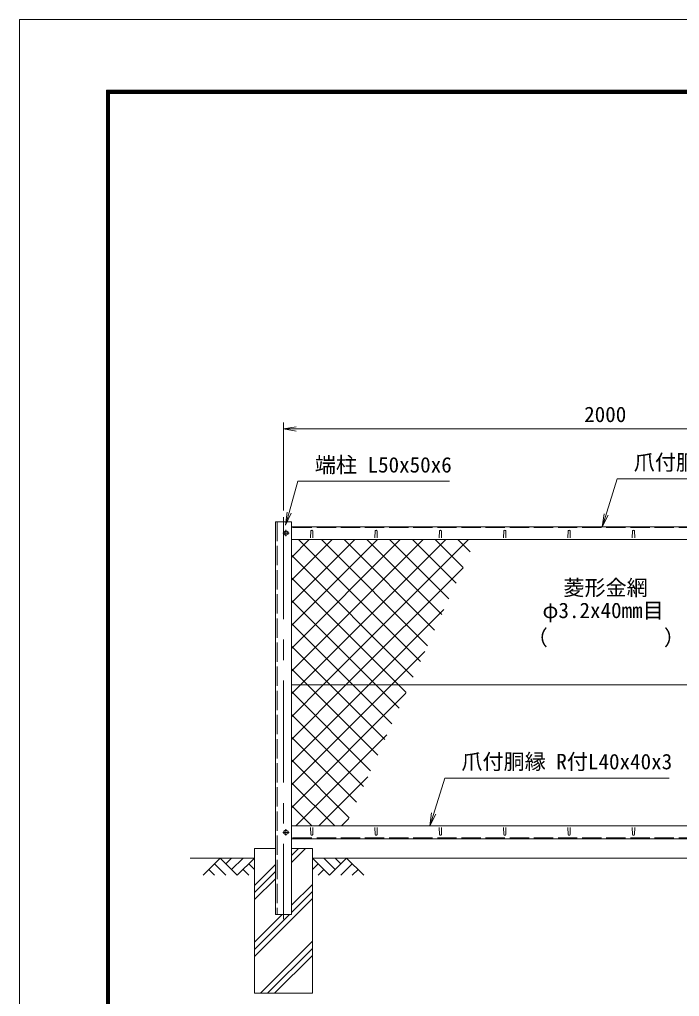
# Model space of a CAD drawing. Units: millimetres, scale not verified. Extents: x -4200 to 4200, y -2970 to 2970.
# Drawn here: x -4200 to -2149, y -66 to 2970 of the extents above; entities that cross this region are included whole.
import ezdxf
from ezdxf.enums import TextEntityAlignment as Align

# ---------------------------------------------------------------- set-up
doc = ezdxf.new("R2010")
doc.units = ezdxf.units.MM
doc.header["$LTSCALE"] = 10
doc.linetypes.add('DASHED', pattern=[7.5, 6, -1.5])
doc.linetypes.add('USER1', pattern=[50.8, 31.75, -6.35, 6.35, -6.35])
for name, color, linetype, lineweight in [('0-0_D-STR1', 1, 'Continuous', 18), ('0-1_D-BMK', 2, 'USER1', 13), ('0-2_D-STR-DIM', 7, 'Continuous', 13), ('0-3_D-STR3', 3, 'Continuous', 13), ('0-4_D-BGD', 7, 'Continuous', 18), ('0-5_D-STR4', 7, 'Continuous', 18), ('0-6_D-DCR-HCH', 7, 'Continuous', 13), ('0-7_D-STR-TXT', 7, 'Continuous', 13), ('0-8_0', 7, 'Continuous', 18), ('0-A_D-STR2', 7, 'Continuous', 13), ('0-B_D-TTL', 7, 'Continuous', 18)]:
    doc.layers.add(name, color=color, linetype=linetype, lineweight=lineweight)
doc.styles.add('ＭＳ ゴシック', font='')
doc.styles.get('ＭＳ ゴシック').set_extended_font_data('MS Gothic')

# ---------------------------------------------------------------- blocks, each defined once
blk = doc.blocks.new('_Open')
at = {"layer": '0-8_0'}
blk.add_line((-10, 1.667), (0, 0), dxfattribs=at)
blk.add_lwpolyline([(-10, -1.667), (0, 0), (-10, 0)], dxfattribs=at)

msp = doc.modelspace()

# ---------------------------------------------------------------- linework, layer by layer
at = {"layer": '0-0_D-STR1'}
for p, q in [((-3404.97, 1408.92), (-3404.97, 188.92)), ((-3354.97, 1408.92), (-3404.97, 1408.92)), ((-3354.97, 188.92), (-3354.97, 1408.92)), ((-1416.47, 1393.92), (-3354.97, 1393.92)), ((-3294.97, 1380.79), (-3295.72, 1359.29)), ((-3288.97, 1380.79), (-3288.22, 1359.29)), ((-3094.97, 1380.79), (-3095.72, 1359.29)), ((-3088.97, 1380.79), (-3088.22, 1359.29)), ((-2894.97, 1380.79), (-2895.72, 1359.29)), ((-2888.97, 1380.79), (-2888.22, 1359.29)), ((-2694.97, 1380.79), (-2695.72, 1359.29)), ((-2688.97, 1380.79), (-2688.22, 1359.29)), ((-2494.97, 1380.79), (-2495.72, 1359.29)), ((-2488.97, 1380.79), (-2488.22, 1359.29)), ((-2294.97, 1380.79), (-2295.72, 1359.29)), ((-2288.97, 1380.79), (-2288.22, 1359.29)), ((-3354.97, 1353.92), (-1416.47, 1353.92)), ((-3354.97, 463.92), (-1416.47, 463.92)), ((-3294.97, 437.05), (-3295.72, 458.55)), ((-3288.97, 437.05), (-3288.22, 458.55)), ((-3094.97, 437.05), (-3095.72, 458.55)), ((-3088.97, 437.05), (-3088.22, 458.55)), ((-2894.97, 437.05), (-2895.72, 458.55)), ((-2888.97, 437.05), (-2888.22, 458.55)), ((-2694.97, 437.05), (-2695.72, 458.55)), ((-2688.97, 437.05), (-2688.22, 458.55)), ((-2494.97, 437.05), (-2495.72, 458.55)), ((-2488.97, 437.05), (-2488.22, 458.55)), ((-2294.97, 437.05), (-2295.72, 458.55)), ((-2288.97, 437.05), (-2288.22, 458.55)), ((-1416.47, 423.92), (-3354.97, 423.92)), ((-3404.97, 188.92), (-3354.97, 188.92))]:
    msp.add_line(p, q, dxfattribs=at)
at = {"layer": '0-0_D-STR1', "linetype": 'DASHED'}
for p, q in [((-3398.97, 1408.92), (-3398.97, 188.92)), ((-1416.47, 1390.92), (-3354.97, 1390.92)), ((-1416.47, 426.92), (-3354.97, 426.92))]:
    msp.add_line(p, q, dxfattribs=at)
at = {"layer": '0-0_D-STR1'}
for centre, start, end in [((-3291.97, 1379.54), 22.61986, 157.38014), ((-3091.97, 1379.54), 22.61986, 157.38014), ((-2891.97, 1379.54), 22.61986, 157.38014), ((-2691.97, 1379.54), 22.61986, 157.38014), ((-2491.97, 1379.54), 22.61986, 157.38014), ((-2291.97, 1379.54), 22.61986, 157.38014), ((-3291.97, 438.3), 202.61986, 337.38014), ((-3091.97, 438.3), 202.61986, 337.38014), ((-2891.97, 438.3), 202.61986, 337.38014), ((-2691.97, 438.3), 202.61986, 337.38014), ((-2491.97, 438.3), 202.61986, 337.38014), ((-2291.97, 438.3), 202.61986, 337.38014)]:
    msp.add_arc(centre, 3.25, start, end, dxfattribs=at)
at = {"layer": '0-1_D-BMK'}
for p, q in [((-3379.97, 1423.92), (-3379.97, 173.92)), ((-3361.97, 1373.92), (-3381.97, 1373.92)), ((-3371.97, 1383.92), (-3371.97, 1363.92)), ((-3361.97, 443.92), (-3381.97, 443.92)), ((-3371.97, 453.92), (-3371.97, 433.92))]:
    msp.add_line(p, q, dxfattribs=at)
at = {"layer": '0-2_D-STR-DIM'}
for p, q in [((-3379.97, 1443.92), (-3379.97, 1717.7)), ((-3379.97, 1697.7), (-1379.97, 1697.7))]:
    msp.add_line(p, q, dxfattribs=at)
at = {"layer": '0-3_D-STR3'}
msp.add_line((-1416.47, 902.17), (-3354.97, 902.17), dxfattribs=at)
for points in [[(-3365.47, 1377.67), (-3371.97, 1381.42), (-3378.47, 1377.67), (-3378.47, 1370.16), (-3371.97, 1366.41), (-3365.47, 1370.16)], [(-3365.47, 447.67), (-3371.97, 451.42), (-3378.47, 447.67), (-3378.47, 440.16), (-3371.97, 436.41), (-3365.47, 440.16)]]:
    msp.add_lwpolyline(points, close=True, dxfattribs=at)
for centre in [(-3371.97, 1373.92), (-3371.97, 443.92)]:
    msp.add_circle(centre, 6.25, dxfattribs=at)
at = {"layer": '0-4_D-BGD'}
for p, q in [((-3469.97, 363.92), (-3669.97, 363.92)), ((-1469.97, 363.92), (-3289.97, 363.92))]:
    msp.add_line(p, q, dxfattribs=at)
at = {"layer": '0-5_D-STR4'}
for p, q in [((-3469.97, 393.92), (-3469.97, -56.08)), ((-3404.97, 393.92), (-3469.97, 393.92)), ((-3289.97, 393.92), (-3354.97, 393.92)), ((-3289.97, 393.92), (-3289.97, -56.08)), ((-3289.97, -56.08), (-3469.97, -56.08))]:
    msp.add_line(p, q, dxfattribs=at)
at = {"layer": '0-6_D-DCR-HCH'}
for p, q in [((-3354.97, 349.9), (-3310.96, 393.92)), ((-3354.97, 372), (-3333.05, 393.92)), ((-3576.4, 363.92), (-3629.61, 310.71)), ((-3594.14, 346.18), (-3558.5, 310.71)), ((-3576.4, 363.92), (-3523.19, 310.71)), ((-3558.66, 346.18), (-3540.92, 363.92)), ((-3540.92, 328.44), (-3505.45, 363.92)), ((-3523.19, 310.71), (-3469.97, 363.92)), ((-3487.71, 346.18), (-3469.97, 328.52)), ((-3469.97, 279.09), (-3404.97, 344.09)), ((-3236.76, 310.71), (-3289.97, 363.92)), ((-3272.24, 346.18), (-3289.97, 328.52)), ((-3219.03, 328.44), (-3254.5, 363.92)), ((-3183.55, 363.92), (-3236.76, 310.71)), ((-3201.2, 346.09), (-3219.03, 363.92)), ((-3165.81, 346.18), (-3201.45, 310.71)), ((-3183.55, 363.92), (-3130.34, 310.71)), ((-3611.87, 328.44), (-3594.05, 310.71)), ((-3505.45, 328.44), (-3487.63, 310.71)), ((-3469.97, 257), (-3404.97, 322)), ((-3254.5, 328.44), (-3272.32, 310.71)), ((-3148.08, 328.44), (-3165.89, 310.71)), ((-3469.97, 234.9), (-3404.97, 299.9)), ((-3354.97, 217.32), (-3289.97, 282.32)), ((-3354.97, 195.22), (-3289.97, 260.22)), ((-3469.97, 58.12), (-3289.97, 238.12)), ((-3469.97, 80.22), (-3361.28, 188.92)), ((-3469.97, 102.32), (-3383.37, 188.92)), ((-3451.6, -56.08), (-3289.97, 105.54)), ((-3429.5, -56.08), (-3289.97, 83.44)), ((-3407.4, -56.08), (-3289.97, 61.35))]:
    msp.add_line(p, q, dxfattribs=at)
at = {"layer": '0-7_D-STR-TXT'}
for points in [[(-2863.62, 1535.21), (-3334.59, 1535.21), (-3372.68, 1400.94)], [(-1645.07, 1542.79), (-2342.95, 1542.79), (-2388.31, 1395.83)], [(-2180.85, 612.79), (-2878.73, 612.79), (-2924.09, 465.83)]]:
    msp.add_lwpolyline(points, dxfattribs=at)
at = {"layer": '0-A_D-STR2'}
for p, q in [((-3354.97, 1298.43), (-3299.48, 1353.92)), ((-3354.97, 1227.72), (-3228.77, 1353.92)), ((-3354.97, 1157.01), (-3158.06, 1353.92)), ((-3354.97, 1086.3), (-3087.35, 1353.92)), ((-3354.97, 1015.58), (-3016.64, 1353.92)), ((-3354.97, 944.87), (-2945.93, 1353.92)), ((-2954.1, 975.27), (-3332.75, 1353.92)), ((-3326.97, 902.17), (-2875.22, 1353.92)), ((-2931.98, 1023.86), (-3262.04, 1353.92)), ((-3256.26, 902.17), (-2804.51, 1353.92)), ((-2909.86, 1072.45), (-3191.33, 1353.92)), ((-2887.74, 1121.04), (-3120.62, 1353.92)), ((-2865.62, 1169.63), (-3049.91, 1353.92)), ((-2843.5, 1218.22), (-2979.19, 1353.92)), ((-2821.38, 1266.81), (-2908.48, 1353.92)), ((-2799.25, 1315.4), (-2837.77, 1353.92)), ((-2976.23, 926.68), (-3354.97, 1305.43)), ((-3185.55, 902.17), (-2821.77, 1265.95)), ((-3022.42, 902.17), (-3354.97, 1234.72)), ((-3093.13, 902.17), (-3354.97, 1164.01)), ((-3114.84, 902.17), (-2880.87, 1136.14)), ((-3163.84, 902.17), (-3354.97, 1093.3)), ((-3234.55, 902.17), (-3354.97, 1022.59)), ((-3044.13, 902.17), (-2939.96, 1006.33)), ((-3305.26, 902.17), (-3354.97, 951.88)), ((-3354.97, 874.16), (-3326.97, 902.17)), ((-3354.97, 803.45), (-3256.26, 902.17)), ((-3354.97, 732.74), (-3185.55, 902.17)), ((-3354.97, 662.03), (-3114.84, 902.17)), ((-3354.97, 591.32), (-3044.13, 902.17)), ((-3108.95, 635.15), (-3354.97, 881.17)), ((-3086.83, 683.74), (-3305.26, 902.17)), ((-3064.71, 732.33), (-3234.55, 902.17)), ((-3042.59, 780.92), (-3163.84, 902.17)), ((-3020.47, 829.51), (-3093.13, 902.17)), ((-2998.35, 878.09), (-3022.42, 902.17)), ((-3354.97, 520.61), (-2999.06, 876.52)), ((-3131.08, 586.56), (-3354.97, 810.46)), ((-3153.2, 537.97), (-3354.97, 739.75)), ((-3340.96, 463.92), (-3058.16, 746.71)), ((-3175.32, 489.38), (-3354.97, 669.04)), ((-3270.25, 463.92), (-3117.26, 616.9)), ((-3220.57, 463.92), (-3354.97, 598.33)), ((-3291.28, 463.92), (-3354.97, 527.62)), ((-3199.54, 463.92), (-3176.36, 487.09))]:
    msp.add_line(p, q, dxfattribs=at)
at = {"layer": '0-B_D-TTL', "color": 2}
msp.add_lwpolyline([(-4200, 2970), (4200, 2970), (4200, -2970), (-4200, -2970)], close=True, dxfattribs=at)
at = {"layer": '0-B_D-TTL'}
for points in [[(-3930, 2750), (3930, 2750), (3930, -2750), (-3930, -2750)], [(-3927.5, 2747.5), (3927.5, 2747.5), (3927.5, -2747.5), (-3927.5, -2747.5)], [(-3925, 2745), (3925, 2745), (3925, -2745), (-3925, -2745)], [(-3922.5, 2742.5), (3922.5, 2742.5), (3922.5, -2742.5), (-3922.5, -2742.5)], [(-3920, 2740), (3920, 2740), (3920, -2740), (-3920, -2740)]]:
    msp.add_lwpolyline(points, close=True, dxfattribs=at)

# ---------------------------------------------------------------- block references
at = {"layer": '0-2_D-STR-DIM', "xscale": 4, "yscale": 4, "rotation": 180}
msp.add_blockref('_Open', (-3379.97, 1697.7), dxfattribs=at)
at = {"layer": '0-7_D-STR-TXT', "xscale": 4, "yscale": 4}
for p, rotation in [((-3373.23, 1399.01), 254.16392), ((-2388.9, 1393.92), 252.84683), ((-2924.68, 463.92), 252.84683)]:
    msp.add_blockref('_Open', p, dxfattribs=dict(at, rotation=rotation))

# ---------------------------------------------------------------- texts
at = {"layer": '0-2_D-STR-DIM', "style": 'ＭＳ ゴシック'}
msp.add_text('2000', height=48.09, dxfattribs=at).set_placement((-2445.24, 1704.45), align=Align.BOTTOM_LEFT)
at = {"layer": '0-7_D-STR-TXT', "style": 'ＭＳ ゴシック'}
for s, p in [('端柱 L50x50x6', (-3282.4, 1547.79)), ('爪付胴縁 R付L40x40x3', (-2291.01, 1555.37)), ('菱形金網', (-2509.92, 1165.72)), ('φ3.2x40mm目', (-2574.9, 1095.28)), ('（\u3000\u3000   \u3000\u3000）', (-2623.63, 1010.81)), ('爪付胴縁 R付L40x40x3', (-2826.79, 625.37))]:
    msp.add_text(s, height=48.09, dxfattribs=at).set_placement(p, align=Align.BOTTOM_LEFT)

doc.saveas('drawing.dxf')
